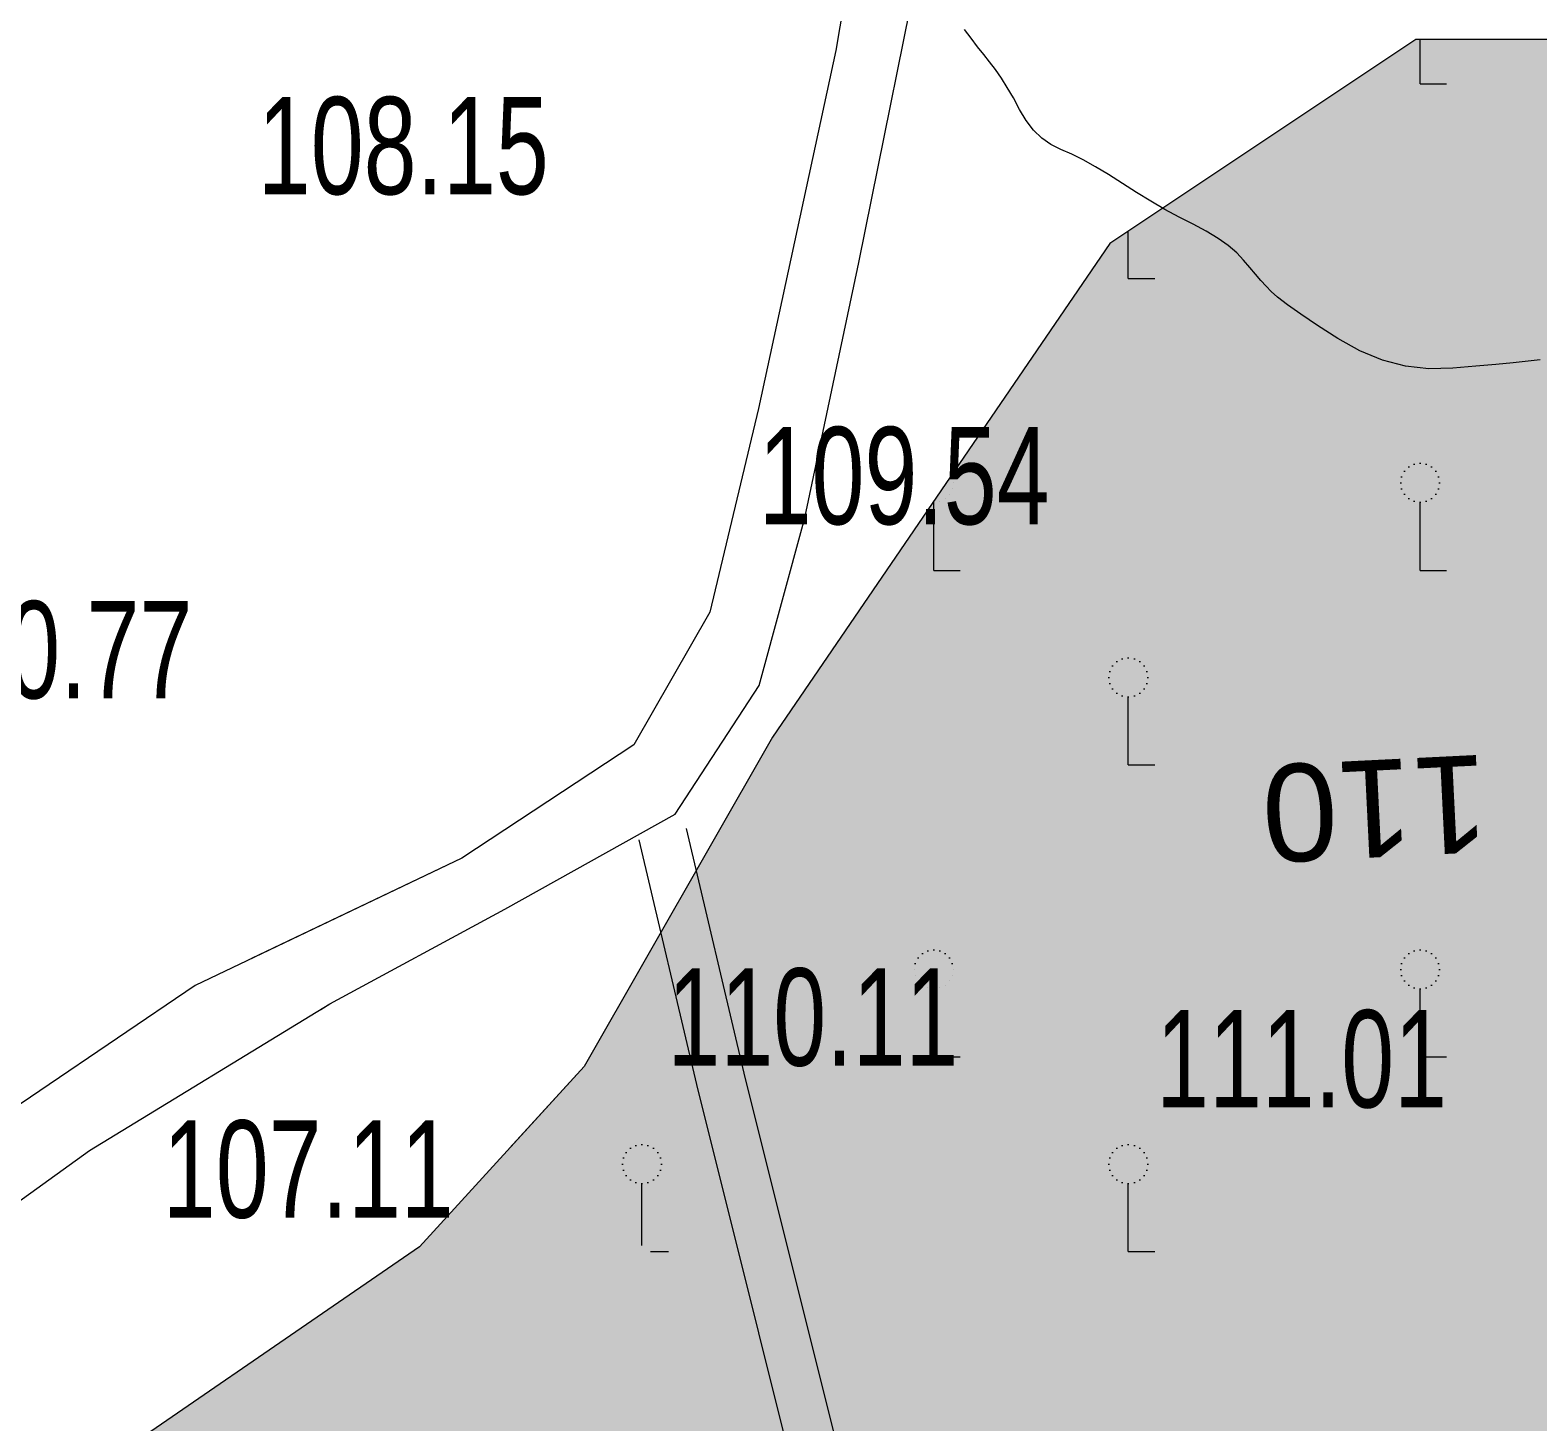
# Model space of a CAD drawing. Header units: metres. Extents: x 431006 to 434411, y 2469261 to 2473208.
# Drawn here: x 432888.9 to 432950.9, y 2471657 to 2471714.2 of the extents above; entities that cross this region are included whole.
import ezdxf
from ezdxf.enums import TextEntityAlignment as Align

# ---------------------------------------------------------------- set-up
doc = ezdxf.new("R2010")
doc.units = ezdxf.units.M
doc.header["$MEASUREMENT"] = 0
for name, color, linetype, lineweight in [('CAO DO', 8, 'Continuous', 18), ('duong be tong-ks', 8, 'Continuous', 18), ('duong dat-ks', 8, 'Continuous', 18), ('MH_DongMuc', 8, 'Continuous', 18), ('MH_DongMuc_Con', 8, 'Continuous', 18), ('ranh gioi thuc vat-ks', 8, 'RAO_T_VAT', 18), ('thuc vat-ks', 8, 'Continuous', 18)]:
    doc.layers.add(name, color=color, linetype=linetype, lineweight=lineweight)
doc.styles.get("Standard").update_dxf_attribs({"font": 'arial.ttf'})
doc.linetypes.add('RAO_T_VAT', pattern='A,0,[133,ltypeshp.shx,S=0.34,R=0,X=-0.17,Y=0],-2,[133,ltypeshp.shx,S=0.08,R=0,X=0,Y=0],-1.5,[133,ltypeshp.shx,S=0.08,R=0,X=0,Y=0],-1.5,[133,ltypeshp.shx,S=0.08,R=0,X=0,Y=0],-2', length=7)
pattern_1 = [(0, (14.8, 7.6), (0, 20), [0, -20]), (0, (14.76, 7.848), (0, 20), [0, -20]), (0, (14.648, 8.07), (0, 20), [0, -20]), (0, (14.47, 8.248), (0, 20), [0, -20]), (0, (14.248, 8.36), (0, 20), [0, -20]), (0, (14, 8.4), (0, 20), [0, -20]), (0, (13.752, 8.36), (0, 20), [0, -20]), (0, (13.53, 8.248), (0, 20), [0, -20]), (0, (13.352, 8.07), (0, 20), [0, -20]), (0, (13.24, 7.848), (0, 20), [0, -20]), (0, (13.2, 7.6), (0, 20), [0, -20]), (0, (13.24, 7.352), (0, 20), [0, -20]), (0, (13.352, 7.13), (0, 20), [0, -20]), (0, (13.53, 6.952), (0, 20), [0, -20]), (0, (13.752, 6.84), (0, 20), [0, -20]), (0, (14, 6.8), (0, 20), [0, -20]), (0, (14.248, 6.84), (0, 20), [0, -20]), (0, (14.47, 6.952), (0, 20), [0, -20]), (0, (14.648, 7.13), (0, 20), [0, -20]), (0, (14.76, 7.352), (0, 20), [0, -20]), (0, (6.76, 15.352), (0, 20), [0, -20]), (0, (6.648, 15.13), (0, 20), [0, -20]), (0, (6.47, 14.952), (0, 20), [0, -20]), (0, (6.248, 14.84), (0, 20), [0, -20]), (0, (6, 14.8), (0, 20), [0, -20]), (0, (5.752, 14.84), (0, 20), [0, -20]), (0, (5.53, 14.952), (0, 20), [0, -20]), (0, (5.352, 15.13), (0, 20), [0, -20]), (0, (5.24, 15.352), (0, 20), [0, -20]), (0, (5.2, 15.6), (0, 20), [0, -20]), (0, (5.24, 15.848), (0, 20), [0, -20]), (0, (5.352, 16.07), (0, 20), [0, -20]), (0, (5.53, 16.248), (0, 20), [0, -20]), (0, (5.752, 16.36), (0, 20), [0, -20]), (0, (6, 16.4), (0, 20), [0, -20]), (0, (6.248, 16.36), (0, 20), [0, -20]), (0, (6.47, 16.248), (0, 20), [0, -20]), (0, (6.648, 16.07), (0, 20), [0, -20]), (0, (6.76, 15.848), (0, 20), [0, -20]), (0, (6.8, 15.6), (0, 20), [0, -20]), (0, (14, 4), (0, 20), [1.086, -18.914]), (0, (6, 12), (0, 20), [1.086, -18.914]), (90, (14, 4), (-20, 1e-15), [2.8, -17.2]), (90, (6, 12), (-20, 1e-15), [2.8, -17.2])]

msp = doc.modelspace()

# ---------------------------------------------------------------- hatches: boundary and pattern name
at = {"layer": 'thuc vat-ks'}
h = msp.add_hatch(dxfattribs=at)
h.set_pattern_fill('217B', color=9, scale=20, style=0, pattern_type=2)
h.set_pattern_definition(pattern_1)
h.paths.add_polyline_path([(432873.813, 2471631.695), (432847.964, 2471628.468), (432828.757, 2471627.93), (432813.857, 2471621.834), (432802.01, 2471615.918), (432793.932, 2471615.021), (432785.136, 2471615.559), (432779.392, 2471619.145), (432773.289, 2471627.034), (432761.082, 2471628.289), (432747.26, 2471622.91), (432740.928, 2471616.468), (432738.306, 2471605.794), (432746.171, 2471593.508), (432752.627, 2471574.328), (432767.551, 2471561.372), (432788.32, 2471548.483), (432804.654, 2471529.35), (432839.155, 2471510.981), (432854.165, 2471511.165), (432864.488, 2471518.575), (432867.713, 2471532.75), (432885.809, 2471555.732), (432902.583, 2471569.907), (432908.389, 2471586.338), (432909.034, 2471601.48), (432921.319, 2471618.649), (432936.802, 2471622.515), (432952.608, 2471616.393), (432983.252, 2471591.908), (433001.961, 2471578.699), (433021.638, 2471586.109), (433040.992, 2471580.954), (433048.734, 2471583.854), (433053.25, 2471608.983), (433044.541, 2471636.046), (432993.898, 2471679.676), (432957.448, 2471713.827), (432945.835, 2471713.827), (432933.255, 2471705.45), (432919.384, 2471685.153), (432911.643, 2471671.622), (432904.869, 2471664.212), (432889.385, 2471653.58)])
h = msp.add_hatch(dxfattribs=at)
h.set_pattern_fill('217B', color=8, scale=20, style=0, pattern_type=2)
h.set_pattern_definition(pattern_1)
h.paths.add_polyline_path([(432984.295, 2471612.642), (432984.371, 2471591.119), (433001.961, 2471578.699), (433021.638, 2471586.109), (433040.992, 2471580.954), (433048.734, 2471583.854), (433053.25, 2471608.983), (433044.541, 2471636.046), (432993.898, 2471679.676), (432957.448, 2471713.827), (432945.835, 2471713.827), (432933.255, 2471705.45), (432919.384, 2471685.153), (432911.643, 2471671.622), (432908.572, 2471668.263)])

# ---------------------------------------------------------------- linework, layer by layer
at = {"layer": 'duong be tong-ks', "color": 9, "linetype": 'Continuous', "lineweight": 0}
for points in [[(432882.519, 2471661.86), (432891.3, 2471668.164), (432901.183, 2471674.191), (432908.379, 2471678.091), (432915.374, 2471681.991), (432918.83, 2471687.286), (432920.705, 2471694.174), (432922.935, 2471704.659), (432925.83, 2471718.976), (432927.046, 2471728.396), (432925.778, 2471736.574), (432921.876, 2471744.374), (432915.287, 2471755.263), (432907.216, 2471764.003), (432898.6, 2471771.701), (432887.703, 2471780.109)], [(432886.273, 2471778.539), (432898.445, 2471768.646), (432906.072, 2471761.835), (432911.543, 2471756.022), (432917.656, 2471746.453), (432922.038, 2471738.668), (432923.931, 2471733.749), (432923.931, 2471724.899), (432921.986, 2471713.384), (432918.811, 2471698.667), (432916.802, 2471690.292), (432913.68, 2471684.835), (432906.602, 2471680.184), (432895.646, 2471674.952), (432886.048, 2471668.46)]]:
    msp.add_lwpolyline(points, dxfattribs=at)
at = {"layer": 'duong be tong-ks', "color": 8, "linetype": 'Continuous', "lineweight": 0}
for points in [[(432900.811, 2471673.964), (432901.183, 2471674.191), (432908.379, 2471678.091), (432915.374, 2471681.991), (432918.83, 2471687.286), (432920.705, 2471694.174), (432922.935, 2471704.659), (432925.83, 2471718.976), (432927.046, 2471728.396), (432925.778, 2471736.574), (432921.876, 2471744.374), (432921.445, 2471745.085)], [(432919.78, 2471742.68), (432922.038, 2471738.668), (432923.931, 2471733.749), (432923.931, 2471724.899), (432921.986, 2471713.384), (432918.811, 2471698.667), (432916.802, 2471690.292), (432913.68, 2471684.835), (432906.602, 2471680.184), (432897.961, 2471676.057)]]:
    msp.add_lwpolyline(points, dxfattribs=at)
at = {"layer": 'duong dat-ks', "color": 8, "linetype": 'Continuous', "lineweight": 0}
for points in [[(432921.327, 2471658.894), (432918.219, 2471671.354), (432915.849, 2471681.402)], [(432918.804, 2471660.748), (432916.276, 2471670.882), (432913.902, 2471680.943)]]:
    msp.add_lwpolyline(points, dxfattribs=at)
at = {"layer": 'duong dat-ks', "color": 9, "linetype": 'Continuous', "lineweight": 0}
for points in [[(432933.232, 2471626.435), (432927.659, 2471639.151), (432923.282, 2471651.057), (432918.219, 2471671.354), (432915.849, 2471681.402)], [(432931.4, 2471625.632), (432925.802, 2471638.403), (432921.368, 2471650.468), (432916.276, 2471670.882), (432913.902, 2471680.943)]]:
    msp.add_lwpolyline(points, dxfattribs=at)
at = {"layer": 'MH_DongMuc_Con', "color": 8, "lineweight": 0, "elevation": 106}
msp.add_lwpolyline([(432950.946, 2471700.661), (432950.45, 2471700.605), (432949.844, 2471700.543), (432949.126, 2471700.474), (432948.298, 2471700.398), (432947.359, 2471700.316), (432946.374, 2471700.296), (432945.408, 2471700.408), (432944.46, 2471700.652), (432943.532, 2471701.028), (432942.623, 2471701.536), (432941.793, 2471702.073), (432941.104, 2471702.536), (432940.556, 2471702.924), (432940.149, 2471703.238), (432939.883, 2471703.478), (432939.681, 2471703.691), (432939.468, 2471703.926), (432939.242, 2471704.181), (432939.005, 2471704.457), (432938.756, 2471704.754), (432938.469, 2471705.06), (432938.118, 2471705.361), (432937.702, 2471705.657), (432937.221, 2471705.948), (432936.676, 2471706.235), (432936.098, 2471706.53), (432935.518, 2471706.845), (432934.937, 2471707.181), (432934.354, 2471707.538), (432933.77, 2471707.915), (432933.201, 2471708.281), (432932.664, 2471708.603), (432932.158, 2471708.882), (432931.684, 2471709.118), (432931.242, 2471709.31), (432930.833, 2471709.512), (432930.459, 2471709.778), (432930.118, 2471710.108), (432929.812, 2471710.501), (432929.54, 2471710.958), (432929.287, 2471711.427), (432929.038, 2471711.857), (432928.792, 2471712.247), (432928.55, 2471712.597), (432928.311, 2471712.908), (432928.069, 2471713.21), (432927.816, 2471713.534), (432927.553, 2471713.88), (432927.279, 2471714.247)], dxfattribs=at)
at = {"layer": 'ranh gioi thuc vat-ks', "color": 9, "lineweight": 0, "ltscale": 3}
msp.add_lwpolyline([(432885.809, 2471555.732), (432902.583, 2471569.907), (432908.389, 2471586.338), (432909.034, 2471601.48), (432921.319, 2471618.649), (432936.802, 2471622.515), (432952.608, 2471616.393), (432983.252, 2471591.908), (433001.961, 2471578.699), (433021.638, 2471586.109), (433040.992, 2471580.954), (433048.734, 2471583.854), (433053.25, 2471608.983), (433044.541, 2471636.046), (432993.898, 2471679.676), (432957.448, 2471713.827), (432945.835, 2471713.827), (432933.255, 2471705.45), (432919.384, 2471685.153), (432911.643, 2471671.622), (432904.869, 2471664.212), (432889.385, 2471653.58), (432873.813, 2471631.695)], dxfattribs=at)
at = {"layer": 'ranh gioi thuc vat-ks', "color": 8, "lineweight": 0, "ltscale": 3}
msp.add_lwpolyline([(432984.371, 2471591.119), (433001.961, 2471578.699), (433021.638, 2471586.109), (433040.992, 2471580.954), (433048.734, 2471583.854), (433053.25, 2471608.983), (433044.541, 2471636.046), (432993.898, 2471679.676), (432957.448, 2471713.827), (432945.835, 2471713.827), (432933.255, 2471705.45), (432919.384, 2471685.153), (432911.643, 2471671.622), (432908.572, 2471668.263)], dxfattribs=at)

# ---------------------------------------------------------------- texts
at = {"layer": 'CAO DO', "color": 8, "lineweight": 0, "width": 0.7}
for s, p in [('108.15', (432898.219, 2471707.469, 108.15)), ('109.54', (432918.813, 2471693.906, 109.54)), ('110.11', (432915.063, 2471671.656, 110.11)), ('111.01', (432935.156, 2471669.938, 111.01)), ('107.11', (432894.313, 2471665.406, 107.11))]:
    msp.add_text(s, height=4, dxfattribs=at).set_placement(p)
at = {"layer": 'CAO DO', "color": 9, "lineweight": 0, "width": 0.7}
for s, p in [('108.15', (432898.219, 2471707.469, 108.15)), ('109.54', (432918.813, 2471693.906, 109.54)), ('110.77', (432883.563, 2471686.75, 110.77)), ('110.11', (432915.063, 2471671.656, 110.11)), ('111.01', (432935.156, 2471669.938, 111.01)), ('107.11', (432894.313, 2471665.406, 107.11))]:
    msp.add_text(s, height=4, dxfattribs=at).set_placement(p)
at = {"layer": 'MH_DongMuc', "color": 8, "lineweight": 0}
msp.add_text('110', height=4, rotation=182.82128, dxfattribs=at).set_placement((432944.172, 2471682.215, 110), align=Align.MIDDLE)
at = {"layer": 'MH_DongMuc', "color": 9, "lineweight": 0}
msp.add_text('110', height=4, rotation=182.82128, dxfattribs=at).set_placement((432944.172, 2471682.215, 110), align=Align.MIDDLE)

doc.saveas('drawing.dxf')
